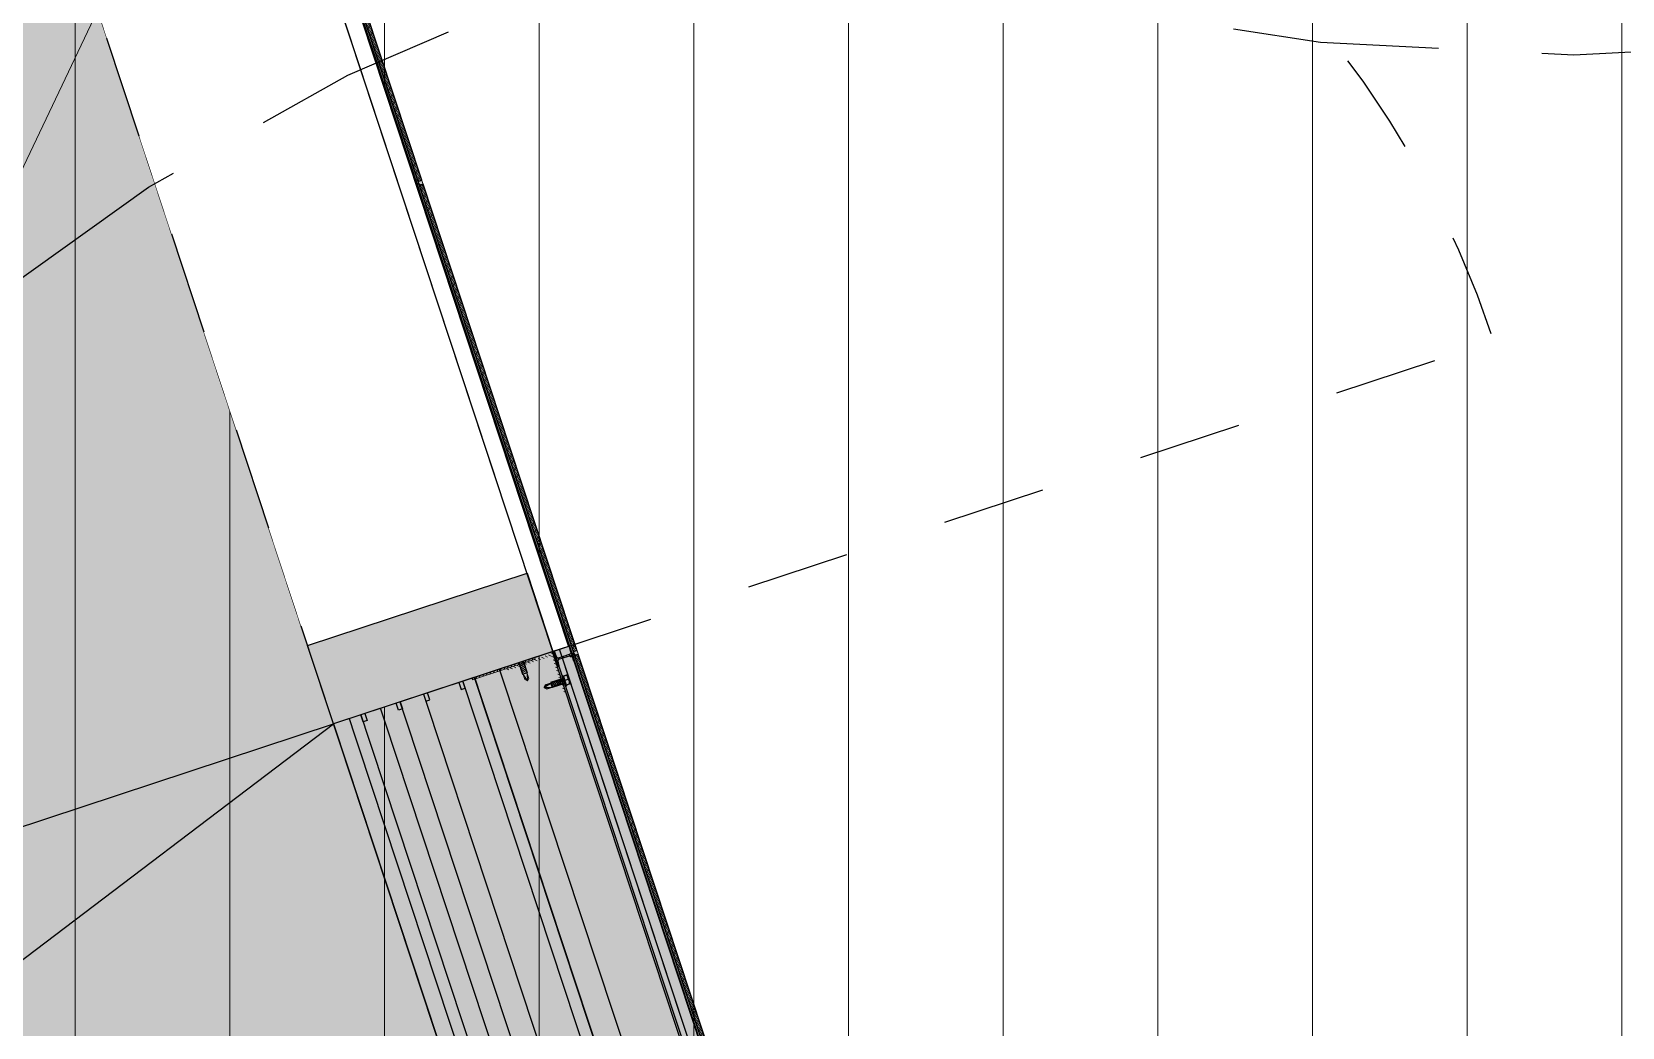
# Model space of a CAD drawing. Header units: metres. Extents: x 678805 to 1359287, y 2747329 to 5497370.
# Drawn here: x 679899.598 to 679901.524, y 2748648.86 to 2748650.066 of the extents above; entities that cross this region are included whole.
import ezdxf
from ezdxf.enums import TextEntityAlignment as Align

# ---------------------------------------------------------------- set-up
doc = ezdxf.new("R2010")
doc.units = ezdxf.units.M
for name, pattern in [('XREF_MON_BUILDINGS$0$Dash_2_', [0.25, 0.125, -0.125]), ('XREF_MON_BUILDINGS$0$Hidden', [0.004, 0.002, -0.002]), ('XREF_MON_SFT_TREES$0$HIDDEN', [0.375, 0.25, -0.125])]:
    doc.linetypes.add(name, pattern=pattern)
for name, color, linetype in [('00_XREF_MON_HSC_PAVEMENT', 7, 'Continuous'), ('00_XREF_TWQ_BUILDINGS', 7, 'Continuous'), ('00_XREF_TWQ_SFT_TREES', 7, 'Continuous'), ('XREF_MON_BUILDINGS$0$00-Modulos DEFINIDOS', 7, 'Continuous'), ('XREF_MON_BUILDINGS$0$00-Modulos ROOFS', 2, 'Continuous'), ('XREF_MON_BUILDINGS$0$02-L-01_Structure t2', 7, 'Continuous'), ('XREF_MON_BUILDINGS$0$02-L-01_Struture aux', 4, 'Continuous'), ('XREF_MON_BUILDINGS$0$02-L-06_Plan Change', 252, 'Continuous'), ('XREF_MON_BUILDINGS$0$02-L-Insulation', 252, 'Continuous'), ('XREF_MON_BUILDINGS$0$02-L-INT Panel', 5, 'Continuous'), ('XREF_MON_BUILDINGS$0$02-L-panel', 5, 'Continuous'), ('XREF_MON_BUILDINGS$0$02_L_Furniture', 7, 'Continuous'), ('XREF_MON_SFT_TREES$0$SL_TREE_CANOPY', 251, 'XREF_MON_SFT_TREES$0$HIDDEN')]:
    doc.layers.add(name, color=color, linetype=linetype)
for name, color, linetype, true_color in [('02-L-Waterfeatures 01', 7, 'Continuous', 0x4da6ff), ('XREF_MON_BUILDINGS$0$0-WIPEOUTS', 7, 'Continuous', 0xffffff), ('XREF_MON_BUILDINGS$0$02-L-06_Walls HATCH 01', 9, 'Continuous', 0x808080), ('XREF_MON_SFT_TREES$0$SL_TREE_ACACIA_ETBAICA', 7, 'Continuous', 0x405700), ('XREF_MON_SFT_TREES$0$SL_TREE_ACACIA_GERRARDII', 7, 'Continuous', 0x4c4c00)]:
    doc.layers.add(name, color=color, linetype=linetype, true_color=true_color)
for name, color, linetype, lineweight in [('XREF_MON_BUILDINGS$0$02-H-251', 251, 'Continuous', 0), ('XREF_MON_BUILDINGS$0$02-H-254', 254, 'Continuous', 0), ('XREF_MON_BUILDINGS$0$02-L-01_Structure L', 7, 'Continuous', 5), ('XREF_MON_BUILDINGS$0$02-L-01_Structure T', 8, 'Continuous', 5), ('XREF_MON_GENERAL_LAYOUT$0$02-L-Level Curves 0.50m', 33, 'Continuous', 5), ('XREF_MON_GENERAL_LAYOUT$0$02-L-Material Change', 251, 'Continuous', 5)]:
    doc.layers.add(name, color=color, linetype=linetype, lineweight=lineweight)
for name, color, linetype, lineweight, true_color in [('XREF_MON_BUILDINGS$0$02-KH-01 Water_Toilets', 7, 'Continuous', 30, 0x3877ff), ('XREF_MON_HSC_PAVEMENT$0$03-TR-Pavement_01_Compacted Ground', 7, 'Continuous', 5, 0x5a4f30), ('XREF_MON_HSC_PAVEMENT$0$03-TR-Pavement_06_Concrete Slab in situ', 7, 'Continuous', 9, 0xf7f7f7)]:
    doc.layers.add(name, color=color, linetype=linetype, lineweight=lineweight, true_color=true_color)
doc.layers.get('XREF_MON_BUILDINGS$0$02-KH-01 Water_Toilets').off()
doc.layers.get('XREF_MON_SFT_TREES$0$SL_TREE_ACACIA_ETBAICA').off()
doc.layers.get('XREF_MON_SFT_TREES$0$SL_TREE_ACACIA_GERRARDII').off()
doc.styles.add('XREF_MON_GENERAL_LAYOUT$0$Standard', font='arial.ttf')
doc.linetypes.add('XREF_MON_BUILDINGS$0$BATTING', pattern='A,0.0001,-0.1,[134,ltypeshp.shx,S=0.1,R=0,X=-0.1,Y=0],-0.2,[134,ltypeshp.shx,S=0.1,R=180,X=0.1,Y=0],-0.1', length=0.4001)
pattern_1 = [(90, (652974.1167151183, 2717198.732228751), (-0.187325, 0), [])]

# ---------------------------------------------------------------- blocks, each defined once
blk = doc.blocks.new('XREF_MON_BUILDINGS$0$modulo kiosco')
at = {"layer": 'XREF_MON_BUILDINGS$0$0-WIPEOUTS', "true_color": 0xfcfcfc}
h = blk.add_hatch(color=7, dxfattribs=at)
h.dxf.hatch_style = 1
h.paths.add_polyline_path([(119.6986085139215, -61.62058441969566), (119.6986085125245, -56.82058442011476), (124.4986085132696, -56.82058442058042), (124.4986085123383, -61.62058442132547)])
at = {"layer": 'XREF_MON_BUILDINGS$0$00-Modulos ROOFS', "lineweight": 0}
blk.add_lwpolyline([(119.6986085139215, -61.62058441969566), (119.6986085125245, -56.82058442011476), (124.4986085132696, -56.82058442058042), (124.4986085123383, -61.62058442132547)], close=True, dxfattribs=at)
at = {"layer": 'XREF_MON_BUILDINGS$0$00-Modulos ROOFS'}
blk.add_lwpolyline([(124.4986085137352, -57.12058442062698), (124.4986085132696, -56.82058442058042), (124.1986085125245, -56.82058442151174), (119.9986085128039, -56.82058442034759), (119.6986085125245, -56.82058442011476), (119.6986085125245, -57.12058442085981), (119.6986085134558, -61.32058442058042), (119.6986085139215, -61.62058441969566), (119.9986085128039, -61.62058442062698), (124.1986085125245, -61.62058442109264), (124.4986085123383, -61.62058442132547), (124.4986085128039, -61.32058442081325)], close=True, dxfattribs=at)
blk = doc.blocks.new('XREF_MON_BUILDINGS$0$AUTORROSCANTE')
at = {"layer": 'XREF_MON_BUILDINGS$0$02-L-01_Structure t2', "color": 0}
for p, q in [((-31.20000000000002, 5.629165124598842), (-26.19999999999959, 5.62916512459816)), ((-31.19999999999999, -3.410605131648481e-13), (-26.19999999999976, 0)), ((-2.365309734828713, 2.5), (-25, 2.5)), ((0, 0), (-8.999999999999972, 2.5)), ((0, 0), (-3.600692283157343, -1.09366380576239)), ((0, 0), (-2.365309734828713, 2.5)), ((0, 0), (-2.365309734828713, -2.5)), ((-31.20000000000002, -5.629165124598899), (-26.19999999999948, -5.629165124599581)), ((-2.365309734828713, -2.5), (-25, -2.5)), ((-3.600692283157343, -1.09366380576239), (-2.365309734828713, -2.5))]:
    blk.add_line(p, q, dxfattribs=at)
at = {"layer": 'XREF_MON_BUILDINGS$0$02-L-01_Structure t2', "color": 253}
for p, q in [((-25, 3.149999999999977), (-8.999999999999943, 3.150000000000034)), ((-23.47427264461649, -3.14999999999992), (-25, 2.662522019210144)), ((-21.40651940967126, -3.14999999999992), (-23.06020473028568, 3.149999999999864)), ((-19.338766174726, -3.14999999999992), (-20.99245149534045, 3.14999999999992)), ((-17.27101293978083, -3.14999999999992), (-18.92469826039516, 3.150000000000034)), ((-15.20325970483566, -3.14999999999992), (-16.85694502544993, 3.150000000000034)), ((-13.1355064698904, -3.14999999999992), (-14.78919179050473, 3.149999999999977)), ((-11.06775323494514, -3.14999999999992), (-12.72143855555953, 3.149999999999977)), ((-9, -3.14999999999992), (-10.65368532061433, 3.150000000000034)), ((-9, -3.14999999999992), (-8.999999999999972, 3.150000000000034)), ((-25, -3.149999999999977), (-9, -3.149999999999977)), ((-3.600692283157343, -1.09366380576239), (-9, -2.5))]:
    blk.add_line(p, q, dxfattribs=at)
at = {"layer": 'XREF_MON_BUILDINGS$0$02-L-01_Structure t2', "color": 0}
for points in [[(-31.20000000000002, 5.629165124598842), (-26.19999999999996, 5.629165124598842), (-26.19999999999996, -5.629165124599581), (-31.20000000000002, -5.629165124599581)], [(-26.19999999999951, 6.5), (-25, 6.5), (-25, -6.500000000000057), (-26.19999999999951, -6.500000000000057)]]:
    blk.add_lwpolyline(points, close=True, dxfattribs=at)
for centre, start, end in [((-26.98608579049073, 2.367525475711773), 129.2840388374925, 214.1828116507075), ((-26.98608579049073, -2.366719793068796), 145.8304296466695, 230.7332658614822)]:
    blk.add_arc(centre, 4.213914209509284, start, end, dxfattribs=at)
blk = doc.blocks.new('XREF_MON_BUILDINGS$0$ULMA_Montante VV')
at = {"layer": 'XREF_MON_BUILDINGS$0$02-H-251', "ltscale": 125}
h = blk.add_hatch(dxfattribs=at)
h.set_pattern_fill('ANSI31', color=256, scale=0.001, angle=450, style=0)
h.set_pattern_definition([(134.9999999999999, (-0.05125000000043656, -0.00250000000005457), (-0.002245064030267289, -0.002245064030267287), [])])
edge = h.paths.add_edge_path()
edge.add_line((-0.05095000000073924, -0.00250000000005457), (0.04844999999841093, -0.00250000000005457))
edge.add_arc((0.04844999999841093, -0.002200000000129876), 0.0003, 270, 360)
edge.add_line((0.04874999999992724, -0.002200000000129876), (0.04874999999992724, -0.0003000000001520675))
edge.add_arc((0.04844999999841093, -0.0003000000001520675), 0.0003, 0, 90)
edge.add_line((0.04844999999841093, 0), (0, 0))
edge.add_line((0, 0), (0, 0.05719999999996617))
edge.add_arc((-0.0003000000015163096, 0.05719999999996617), 0.0003, 0, 90)
edge.add_line((-0.0003000000015163096, 0.05749999999989086), (-0.002200000000811997, 0.05749999999989086))
edge.add_arc((-0.002200000000811997, 0.05719999999996617), 0.0003, 90, 180)
edge.add_line((-0.002500000000509317, 0.05719999999996617), (-0.002500000000509317, 0))
edge.add_line((-0.002500000000509317, 0), (-0.05095000000073924, 0))
edge.add_arc((-0.05095000000073924, -0.0003000000001520675), 0.0003, 90, 180)
edge.add_line((-0.05125000000043656, -0.0003000000001520675), (-0.05125000000043656, -0.002200000000129876))
edge.add_arc((-0.05095000000073924, -0.002200000000129876), 0.0003, 180, 270)
blk = doc.blocks.new('XREF_MON_BUILDINGS$0$ULMA_Autotaladrante')
at = {"layer": 'XREF_MON_BUILDINGS$0$02-L-01_Structure T', "color": 252}
for p, q in [((-0.02500000000509317, 2.273736754432321e-13), (-0.02263469026956955, 0.00250000000005457)), ((-0.02500000000509317, 2.273736754432321e-13), (-0.01600000000325963, 0.00250000000005457)), ((-0.02500000000509317, 2.273736754432321e-13), (-0.02263469026956955, -0.002499999999599822)), ((-0.02500000000509317, 2.273736754432321e-13), (-0.02139930772136722, -0.001093663805477263)), ((-0.02263469026956955, 0.00250000000005457), (0, 0.00250000000005457)), ((0, 0.003150000000232467), (-0.01600000000325963, 0.003150000000232467)), ((-0.01600000000325963, -0.003149999999777719), (-0.01600000000325963, 0.003150000000232467)), ((-0.01600000000325963, -0.003149999999777719), (-0.01434631468237058, 0.003150000000232467)), ((-0.01393224676803584, -0.003149999999777719), (-0.01227856144714679, 0.003150000000232467)), ((-0.0118644935323573, -0.003149999999777719), (-0.01021080821146825, 0.003150000000232467)), ((-0.00979674029713351, -0.003149999999777719), (-0.008143054976244457, 0.003150000000232467)), ((-0.00772898706190972, -0.003149999999777719), (-0.006075301741020667, 0.003150000000232467)), ((-0.005661233826231182, -0.003149999999777719), (-0.004007548505342129, 0.003150000000232467)), ((-0.003593480591007392, -0.003149999999777719), (-0.001939795270118339, 0.003150000000232467)), ((-0.001525727355783602, -0.003149999999777719), (0, 0.002662522019363678)), ((0.006200000001172157, 0.005629165124673818), (0.001200000000153523, 0.005629165124673818)), ((0.006200000001172157, 2.273736754432321e-13), (0.001200000000153523, 2.273736754432321e-13)), ((-0.02139930772136722, -0.001093663805477263), (-0.02263469026956955, -0.002499999999599822)), ((-0.02263469026956955, -0.002499999999599822), (0, -0.002499999999599822)), ((-0.02139930772136722, -0.001093663805477263), (-0.01600000000325963, -0.002499999999599822)), ((0, -0.003149999999777719), (-0.01600000000325963, -0.003149999999777719)), ((0.006200000001172157, -0.005629165124219071), (0.001200000000153523, -0.005629165124219071))]:
    blk.add_line(p, q, dxfattribs=at)
for points in [[(0.001200000000153523, 0.006499999999959982), (0, 0.006499999999959982), (0, -0.006499999999732609), (0.001200000000153523, -0.006499999999732609)], [(0.006200000001172157, 0.005629165124673818), (0.001200000000153523, 0.005629165124673818), (0.001200000000153523, -0.005629165124219071), (0.006200000001172157, -0.005629165124219071)]]:
    blk.add_lwpolyline(points, close=True, dxfattribs=at)
for centre, start, end in [((0.001986085791031655, 0.002367525475847287), 325.8171883654993, 50.71596115511253), ((0.001986085791031655, -0.002366719792689764), 309.2667341381091, 34.16957033823044)]:
    blk.add_arc(centre, 0.004213914210367771, start, end, dxfattribs=at)
blk = doc.blocks.new('XREF_MON_BUILDINGS$0$ULMA_Escuadra40x80_Seccion')
at = {"layer": 'XREF_MON_BUILDINGS$0$02-H-251', "ltscale": 125}
h = blk.add_hatch(dxfattribs=at)
h.set_pattern_fill('ANSI31', color=256, scale=0.001, angle=360, style=0)
h.set_pattern_definition([(45, (0, 0), (-0.002245064030267288, 0.002245064030267289), [])])
h.paths.add_polyline_path([(0, 0.0799999999994725), (0.002999999989697244, 0.0799999999994725), (0.002999999989697244, 0.002999999999701686), (0.03999999999359716, 0.002999999999701686), (0.03999999999359716, 0), (0, 0)])
at = {"layer": 'XREF_MON_BUILDINGS$0$02-L-01_Structure L', "linetype": 'Continuous'}
blk.add_lwpolyline([(0, 0.0799999999994725), (0.002999999989697244, 0.0799999999994725), (0.002999999989697244, 0.002999999999701686), (0.03999999999359716, 0.002999999999701686), (0.03999999999359716, 0), (0, 0)], close=True, dxfattribs=at)
blk = doc.blocks.new('XREF_MON_BUILDINGS$0$Kiosk door')
at = {"linetype": 'XREF_MON_BUILDINGS$0$Dash_2_'}
blk.add_wipeout([(-0.3650003588485287, -0.20273887368162846), (-0.3649995805811452, 0.09726091754812582), (0.834999707727285, 0.09726091754812582), (0.8349996411514713, -0.20273888156785946)], dxfattribs=at).dxf.layer = 'XREF_MON_BUILDINGS$0$0-WIPEOUTS'
at = {"layer": 'XREF_MON_BUILDINGS$0$02-L-06_Walls HATCH 01', "linetype": 'Continuous'}
h = blk.add_hatch(color=256, dxfattribs=at)
h.dxf.hatch_style = 1
h.paths.add_polyline_path([(0.8349997775229442, 0.09726260458085129), (0.7350005010742805, 0.09726468567793631), (0.7350005714583424, -0.1827374759855043), (0.8349998004780701, -0.1827409063021986)])
h.paths.add_polyline_path([(-0.2649995567047153, 0.09726103613911455), (-0.3649998889106872, 0.09726103613911455), (-0.3649999365919983, -0.1827395266227524), (-0.2649996043860263, -0.1827395266227524)])
at = {"linetype": 'Continuous'}
blk.add_line((0.8349996411514713, -0.2027388816146684), (0.8349996602950842, 0.09726091754812624), dxfattribs=at)
for points in [[(-0.3649999363518257, 0.09726091754812596), (-0.2649995805807295, 0.09726091754812596), (-0.2649996471565431, -0.1827395200508933), (-0.3650000029276393, -0.1827395200508933)], [(0.8349996602950842, 0.09726091754812624), (0.7350004194192705, 0.0972635265395761), (0.735000352843457, -0.1827378866425775), (0.8349995937192707, -0.1827404956340273)]]:
    blk.add_lwpolyline(points, close=True, dxfattribs=at)
at = {"layer": 'XREF_MON_BUILDINGS$0$02-L-06_Plan Change', "linetype": 'Continuous'}
for p, q in [((0.6349999970723608, -0.1827395266227524), (-0.3650000029276393, -0.1827395266227524)), ((-0.3650000029276393, -0.1827395266227524), (-0.3650000029276393, -0.2027388736816308))]:
    blk.add_line(p, q, dxfattribs=at)
at = {"layer": 'XREF_MON_BUILDINGS$0$02-L-06_Plan Change', "linetype": 'XREF_MON_BUILDINGS$0$Dash_2_'}
blk.add_line((0.8349992605688576, -0.182739522224247), (0.8350023100480466, -1.382739947271413), dxfattribs=at)
blk.add_lwpolyline([(0.8349997077205344, 0.09726376371885229), (-0.3649999363518257, 0.09726091754812596)], dxfattribs=at)
at = {"layer": 'XREF_MON_BUILDINGS$0$02-L-06_Plan Change', "linetype": 'Continuous'}
blk.add_lwpolyline([(-0.3650000029276393, -0.2027388736816308), (0.8349996411514713, -0.2027388815678594), (0.8349996411514713, -0.1827395279371219), (-0.3650000029276393, -0.1827395200508933)], close=True, dxfattribs=at)
at = {"layer": 'XREF_MON_BUILDINGS$0$02-L-06_Plan Change', "linetype": 'XREF_MON_BUILDINGS$0$Dash_2_'}
blk.add_arc((0.8349992605718095, -0.1827406837752702), 1.199999263500018, 179.9999441634501, 270.0001456018545, dxfattribs=at)
blk = doc.blocks.new('XREF_MON_BUILDINGS$0$A$C61F93961')
at = {"layer": 'XREF_MON_BUILDINGS$0$02-H-251', "linetype": 'XREF_MON_BUILDINGS$0$Hidden', "ltscale": 125}
h = blk.add_hatch(dxfattribs=at)
h.set_pattern_fill('ANSI31', color=256, scale=0.001, angle=630, style=0)
h.set_pattern_definition([(315, (-170.3342350267376, 253.2537912466381), (0.002245064030267289, 0.002245064030267287), [])])
edge = h.paths.add_edge_path()
edge.add_line((2.435072303574753, -4.79246714068381), (2.4330723035748, -4.792467140683806))
edge.add_line((2.4330723035748, -4.792467140683805), (2.426200808942649, -4.792712551206231))
edge.add_line((2.426200808942649, -4.792712551206232), (2.425321975923659, -4.793656634654533))
edge.add_arc((2.425102391350016, -4.793452226692559), 0.0003, 587.0499999998804, 677.0499999998917, ccw=False)
edge.add_line((2.424897983387815, -4.793671811266201), (2.423953713418978, -4.792792804617624))
edge.add_line((2.423953713418978, -4.792792804617624), (2.422203394883564, -4.79285531599473))
edge.add_line((2.422203394883564, -4.79285531599473), (2.421324525841079, -4.793799438141122))
edge.add_arc((2.42110494126721, -4.793595030178238), 0.0003, 587.0499999998804, 677.0499999998772, ccw=False)
edge.add_line((2.420900533305009, -4.793814614751881), (2.419956224631715, -4.792935572074581))
edge.add_line((2.419956224631715, -4.792935572074581), (2.40700092051382, -4.793398261507891))
edge.add_arc((2.407072303574729, -4.795396987216181), 0.002, 452.045408488778, 539.9999999998918)
edge.add_line((2.405072303574777, -4.795396987216177), (2.405072303574762, -4.802126341696008))
edge.add_line((2.405072303574762, -4.802126341696008), (2.405072303574745, -4.811467140683986))
edge.add_line((2.405072303574745, -4.811467140683986), (2.410222303574702, -4.811467140683996))
edge.add_line((2.410222303574702, -4.811467140683996), (2.410222303574699, -4.812467140684199))
edge.add_line((2.410222303574699, -4.812467140684199), (2.404904909732238, -4.812467140684189))
edge.add_arc((2.404904909732238, -4.812767140683887), 0.0003, 809.9999999998918, 869.9999999998961)
edge.add_line((2.404645102111033, -4.812617140684037), (2.402982111195961, -4.815497525441224))
edge.add_arc((2.402722303574759, -4.815347525441376), 0.0003, 509.9999999998961, 689.9999999998774, ccw=False)
edge.add_line((2.402462495953554, -4.815197525441526), (2.403779076707394, -4.812917140683733))
edge.add_arc((2.403519269086189, -4.812767140683884), 0.0003, 689.9999999998961, 809.9999999998918)
edge.add_line((2.403519269086189, -4.812467140684187), (2.395772303574802, -4.812467140684173))
edge.add_line((2.395772303574802, -4.812467140684172), (2.395772303574805, -4.811467140683968))
edge.add_line((2.395772303574805, -4.811467140683968), (2.401772303574663, -4.81146714068398))
edge.add_line((2.401772303574663, -4.81146714068398), (2.401772303574667, -4.809717140683623))
edge.add_arc((2.402022303574718, -4.809717140683623), 0.0002500000000000272, 359.9999999998918, 539.9999999998918, ccw=False)
edge.add_line((2.402272303574769, -4.809717140683624), (2.402272303574765, -4.81146714068398))
edge.add_line((2.402272303574765, -4.81146714068398), (2.403272303574742, -4.811467140683982))
edge.add_line((2.403272303574742, -4.811467140683982), (2.403272303574774, -4.795222717842245))
edge.add_arc((2.401272303574821, -4.795222717842242), 0.002, 719.9999999998918, 802.552583149694)
edge.add_line((2.401531536054318, -4.793239589374187), (2.395622303574765, -4.792467140683734))
edge.add_line((2.395622303574765, -4.792467140683735), (2.395622303574768, -4.790667140683732))
edge.add_line((2.395622303574768, -4.790667140683732), (2.435072303574756, -4.790667140683807))
edge.add_line((2.435072303574756, -4.790667140683807), (2.435072303574753, -4.79246714068381))
h = blk.add_hatch(dxfattribs=at)
h.set_pattern_fill('ANSI31', color=256, scale=0.001, angle=630, style=0)
h.set_pattern_definition([(315, (-170.3342350267376, 253.8537912466381), (0.002245064030267289, 0.002245064030267287), [])])
edge = h.paths.add_edge_path()
edge.add_line((3.035072303574754, -4.792467140684942), (3.033072303574802, -4.792467140684939))
edge.add_line((3.033072303574802, -4.792467140684939), (3.026200808942651, -4.792712551207364))
edge.add_line((3.026200808942647, -4.792712551207364), (3.025321975923656, -4.793656634655665))
edge.add_arc((3.025102391350018, -4.793452226693692), 0.0003, 587.0499999998804, 677.0499999998917, ccw=False)
edge.add_line((3.024897983387817, -4.793671811267334), (3.023953713418976, -4.792792804618758))
edge.add_line((3.023953713418976, -4.792792804618758), (3.022203394883562, -4.792855315995864))
edge.add_line((3.022203394883562, -4.792855315995864), (3.021324525841077, -4.793799438142255))
edge.add_arc((3.021104941267211, -4.793595030179371), 0.0003, 587.0499999998804, 677.0499999998772, ccw=False)
edge.add_line((3.02090053330501, -4.793814614753013), (3.019956224631713, -4.792935572075714))
edge.add_line((3.019956224631713, -4.792935572075714), (3.007000920513818, -4.793398261509023))
edge.add_arc((3.007072303574727, -4.795396987217314), 0.002, 452.045408488778, 539.9999999998918)
edge.add_line((3.005072303574774, -4.79539698721731), (3.00507230357476, -4.80212634169714))
edge.add_line((3.00507230357476, -4.80212634169714), (3.005072303574742, -4.811467140685118))
edge.add_line((3.005072303574742, -4.811467140685118), (3.0102223035747, -4.811467140685128))
edge.add_line((3.0102223035747, -4.811467140685128), (3.010222303574697, -4.812467140685332))
edge.add_line((3.0102223035747, -4.812467140685332), (3.00490490973224, -4.812467140685322))
edge.add_arc((3.00490490973224, -4.812767140685019), 0.0003, 809.9999999998918, 869.9999999998961)
edge.add_line((3.004645102111034, -4.81261714068517), (3.002982111195962, -4.815497525442357))
edge.add_arc((3.002722303574757, -4.815347525442508), 0.0003, 509.9999999998961, 689.9999999998774, ccw=False)
edge.add_line((3.002462495953552, -4.81519752544266), (3.003779076707392, -4.812917140684866))
edge.add_arc((3.00351926908619, -4.812767140685017), 0.0003, 689.9999999998961, 809.9999999998918)
edge.add_line((3.00351926908619, -4.812467140685319), (2.995772303574803, -4.812467140685305))
edge.add_line((2.995772303574803, -4.812467140685305), (2.995772303574807, -4.811467140685101))
edge.add_line((2.995772303574803, -4.811467140685101), (3.001772303574661, -4.811467140685113))
edge.add_line((3.001772303574661, -4.811467140685112), (3.001772303574665, -4.809717140684755))
edge.add_arc((3.002022303574716, -4.809717140684756), 0.0002500000000000272, 359.9999999998918, 539.9999999998918, ccw=False)
edge.add_line((3.002272303574767, -4.809717140684756), (3.002272303574763, -4.811467140685113))
edge.add_line((3.002272303574763, -4.811467140685113), (3.00327230357474, -4.811467140685115))
edge.add_line((3.00327230357474, -4.811467140685115), (3.003272303574771, -4.795222717843378))
edge.add_arc((3.001272303574819, -4.795222717843374), 0.002, 719.9999999998918, 802.552583149694)
edge.add_line((3.001531536054316, -4.79323958937532), (2.995622303574763, -4.792467140684868))
edge.add_line((2.995622303574766, -4.792467140684868), (2.99562230357477, -4.790667140684865))
edge.add_line((2.99562230357477, -4.790667140684865), (3.035072303574758, -4.790667140684939))
edge.add_line((3.035072303574758, -4.790667140684939), (3.035072303574754, -4.792467140684942))
at = {"layer": 'XREF_MON_BUILDINGS$0$02-H-254', "ltscale": 125}
h = blk.add_hatch(dxfattribs=at)
h.set_pattern_fill('ANSI31', color=256, scale=0.0005, angle=270, style=0)
h.set_pattern_definition([(315, (-170.2069314774236, 253.3965494611737), (0.001122532015133644, 0.001122532015133644), [])])
h.paths.add_polyline_path([(2.401572303555177, -4.819360757982977), (1.80670284009944, -4.819360757981855), (1.806702840099451, -4.814428569815803), (2.401572303555184, -4.81443029795489)])
h = blk.add_hatch(dxfattribs=at)
h.set_pattern_fill('ANSI31', color=256, scale=0.0005, angle=270, style=0)
h.set_pattern_definition([(315, (-170.2069314774236, 253.9965494611737), (0.001122532015133644, 0.001122532015133644), [])])
h.paths.add_polyline_path([(3.001572303555175, -4.81936075798411), (2.406702840099442, -4.819360757982987), (2.406702840099449, -4.814428569816935), (3.001572303555186, -4.814430297956022)])
h = blk.add_hatch(dxfattribs=at)
h.set_pattern_fill('ANSI31', color=256, scale=0.0005, angle=270, style=0)
h.set_pattern_definition([(315, (-170.2069314774236, 254.5965494611738), (0.001122532015133644, 0.001122532015133644), [])])
h.paths.add_polyline_path([(3.601572303555177, -4.819360757985242), (3.00670284009944, -4.81936075798412), (3.00670284009945, -4.814428569818069), (3.601572303555184, -4.814430297957155)])
at = {"layer": 'XREF_MON_BUILDINGS$0$02-L-01_Struture aux', "linetype": 'Continuous'}
for p, q in [((4.528008184391858, -4.596263374017481), (0.2880081843882749, -4.59626337401338)), ((4.528008184391858, -4.62626337403013), (0.2880081843882749, -4.626263374026029))]:
    blk.add_line(p, q, dxfattribs=at)
at = {"layer": 'XREF_MON_BUILDINGS$0$02-L-01_Struture aux'}
for p, q in [((0.0321426178119637, -4.790668585864453), (4.782623644367277, -4.790668474788105)), ((4.782623644368712, -4.792529272720546), (0.0321426178119637, -4.792529272711547))]:
    blk.add_line(p, q, dxfattribs=at)
at = {"layer": 'XREF_MON_BUILDINGS$0$02-L-01_Struture aux', "linetype": 'XREF_MON_BUILDINGS$0$Hidden'}
for p, q in [((2.435072303574756, -4.790667140683807), (2.395622303574768, -4.790667140683732)), ((2.395622303574768, -4.790667140683732), (2.395622303574765, -4.792467140683735)), ((2.401531536054318, -4.793239589374187), (2.395622303574765, -4.792467140683735)), ((2.403272303574774, -4.795222717842245), (2.403272303574742, -4.811467140683982)), ((2.405072303574777, -4.795396987216177), (2.405072303574762, -4.802126341696008)), ((2.407000920513816, -4.793398261507891), (2.419956224631715, -4.792935572074581)), ((2.420900533305009, -4.793814614751881), (2.419956224631715, -4.792935572074581)), ((2.421324525841079, -4.793799438141122), (2.422203394883564, -4.79285531599473)), ((2.422203394883564, -4.79285531599473), (2.423953713418978, -4.792792804617624)), ((2.424897983387815, -4.793671811266201), (2.423953713418978, -4.792792804617624)), ((2.425321975923659, -4.793656634654533), (2.426200808942649, -4.792712551206232)), ((2.426200808942649, -4.792712551206232), (2.4330723035748, -4.792467140683805)), ((2.433822303574726, -4.792467140683807), (2.4330723035748, -4.792467140683805)), ((2.435072303574753, -4.79246714068381), (2.4330723035748, -4.792467140683805)), ((2.435072303574756, -4.790667140683807), (2.435072303574753, -4.79246714068381)), ((3.035072303574758, -4.790667140684939), (2.99562230357477, -4.790667140684865)), ((2.99562230357477, -4.790667140684865), (2.995622303574766, -4.792467140684868)), ((3.001531536054316, -4.79323958937532), (2.995622303574766, -4.792467140684868)), ((3.003272303574771, -4.795222717843378), (3.00327230357474, -4.811467140685115)), ((3.005072303574774, -4.79539698721731), (3.00507230357476, -4.80212634169714)), ((3.007000920513818, -4.793398261509024), (3.019956224631713, -4.792935572075714)), ((3.02090053330501, -4.793814614753013), (3.019956224631713, -4.792935572075714)), ((3.021324525841081, -4.793799438142255), (3.022203394883562, -4.792855315995864)), ((3.022203394883562, -4.792855315995864), (3.023953713418976, -4.792792804618758)), ((3.024897983387817, -4.793671811267334), (3.023953713418976, -4.792792804618758)), ((3.02532197592366, -4.793656634655665), (3.026200808942647, -4.792712551207364)), ((3.026200808942647, -4.792712551207364), (3.033072303574802, -4.792467140684939)), ((3.033822303574727, -4.79246714068494), (3.033072303574802, -4.792467140684939)), ((3.035072303574754, -4.792467140684942), (3.033072303574802, -4.792467140684939)), ((3.035072303574758, -4.790667140684939), (3.035072303574754, -4.792467140684942)), ((2.401572303574657, -4.81146714068398), (2.395772303574805, -4.811467140683968)), ((2.395772303574805, -4.811467140683968), (2.395772303574802, -4.812467140684172)), ((2.403519269086189, -4.812467140684187), (2.395772303574802, -4.812467140684172)), ((2.401572303574717, -4.809717140683623), (2.401572303574657, -4.81146714068398)), ((2.402072303574762, -4.809717140683624), (2.402072303574759, -4.81146714068398)), ((2.403272303574742, -4.811467140683982), (2.402072303574759, -4.81146714068398)), ((2.402462495953554, -4.815197525441526), (2.403779076707394, -4.812917140683733)), ((2.402982111195964, -4.815497525441225), (2.404645102111033, -4.812617140684037)), ((2.410222303574699, -4.812467140684199), (2.404904909732238, -4.812467140684189)), ((2.405072303574762, -4.802126341696008), (2.405072303574745, -4.811467140683986)), ((2.410222303574702, -4.811467140683996), (2.405072303574745, -4.811467140683986)), ((2.410222303574702, -4.811467140683996), (2.410222303574699, -4.812467140684199)), ((3.001572303574655, -4.811467140685112), (2.995772303574803, -4.811467140685101)), ((2.995772303574803, -4.811467140685101), (2.995772303574803, -4.812467140685305)), ((3.00351926908619, -4.812467140685319), (2.995772303574803, -4.812467140685305)), ((3.001572303574715, -4.809717140684755), (3.001572303574655, -4.811467140685112)), ((3.00207230357476, -4.809717140684756), (3.002072303574757, -4.811467140685113)), ((3.00327230357474, -4.811467140685115), (3.002072303574757, -4.811467140685113)), ((3.002462495953552, -4.81519752544266), (3.003779076707396, -4.812917140684866)), ((3.002982111195962, -4.815497525442358), (3.004645102111034, -4.81261714068517)), ((3.0102223035747, -4.812467140685332), (3.00490490973224, -4.812467140685322)), ((3.00507230357476, -4.80212634169714), (3.005072303574742, -4.811467140685118)), ((3.0102223035747, -4.811467140685128), (3.005072303574742, -4.811467140685118)), ((3.0102223035747, -4.811467140685128), (3.0102223035747, -4.812467140685332))]:
    blk.add_line(p, q, dxfattribs=at)
at = {"layer": 'XREF_MON_BUILDINGS$0$02-L-01_Struture aux', "linetype": 'Continuous'}
for points in [[(2.405542027112006, -4.546263374026045), (2.443008184403084, -4.546263374019707), (2.443008184403084, -4.596263374019719), (2.405542027112006, -4.59626337401969), (2.405542027112006, -4.591263374019695), (2.43800818440306, -4.591263374019723), (2.43800818440306, -4.551263374020555), (2.405542027104389, -4.551263374026041), (2.405542027104389, -4.546263374026045)], [(2.905542027112006, -4.546263374026045), (2.943008184403084, -4.546263374019707), (2.943008184403084, -4.596263374019719), (2.905542027112006, -4.59626337401969), (2.905542027112006, -4.591263374019695), (2.93800818440306, -4.591263374019723), (2.93800818440306, -4.551263374020555), (2.905542027104389, -4.551263374026041), (2.905542027104389, -4.546263374026045)], [(2.405542027112006, -4.676263374013365), (2.443008184403084, -4.676263374019703), (2.443008184403084, -4.626263374019691), (2.405542027112006, -4.62626337401972), (2.405542027112006, -4.631263374019715), (2.43800818440306, -4.631263374019687), (2.43800818440306, -4.671263374018855), (2.405542027104389, -4.671263374013369), (2.405542027104389, -4.676263374013365)], [(2.905542027112006, -4.676263374013365), (2.943008184403084, -4.676263374019703), (2.943008184403084, -4.626263374019691), (2.905542027112006, -4.62626337401972), (2.905542027112006, -4.631263374019715), (2.93800818440306, -4.631263374019687), (2.93800818440306, -4.671263374018855), (2.905542027104389, -4.671263374013369), (2.905542027104389, -4.676263374013365)]]:
    blk.add_lwpolyline(points, dxfattribs=at)
at = {"layer": 'XREF_MON_BUILDINGS$0$02-L-01_Struture aux'}
for points in [[(4.677706654435468, -4.81165382803454), (0.0321426178119637, -4.81165382431666)], [(0.0321426178119637, -4.812423976186461), (4.677706654435468, -4.812423979904342)]]:
    blk.add_lwpolyline(points, dxfattribs=at)
at = {"layer": 'XREF_MON_BUILDINGS$0$02-L-01_Struture aux', "linetype": 'XREF_MON_BUILDINGS$0$Hidden'}
for centre, radius, start, end in [((2.401272303574821, -4.795222717842242), 0.002, 359.9999999998918, 82.55258314944419), ((2.407072303574729, -4.795396987216181), 0.002, 92.04540848598819, 179.9999999998918), ((2.42110494126721, -4.793595030178238), 0.0003, 227.0499999938589, 317.0499999280946), ((2.425102391350016, -4.793452226692559), 0.0003, 227.0499999938589, 317.0500000256486), ((3.001272303574819, -4.795222717843374), 0.002, 359.9999999998918, 82.55258314944419), ((3.007072303574727, -4.795396987217314), 0.002, 92.04540848598819, 179.9999999998918), ((3.021104941267211, -4.793595030179371), 0.0003, 227.0499999938589, 317.0499999280946), ((3.025102391350018, -4.793452226693692), 0.0003, 227.0499999938589, 317.0500000256486), ((2.401822303574711, -4.809717140683623), 0.0002500000000000272, 359.9999999998918, 179.9999999998918), ((2.402722303574759, -4.815347525441376), 0.0003, 150.0000000316022, 330.0000000316031), ((2.403519269086189, -4.812767140683884), 0.0003, 330.0000000316031, 89.99999999989171), ((2.404904909732238, -4.812767140683887), 0.0003, 89.99999999989171, 150.0000000316022), ((3.001822303574709, -4.809717140684755), 0.0002500000000000272, 359.9999999998918, 179.9999999998918), ((3.002722303574757, -4.815347525442508), 0.0003, 150.0000000316022, 330.0000000316031), ((3.00351926908619, -4.812767140685017), 0.0003, 330.0000000316031, 89.99999999989171), ((3.00490490973224, -4.812767140685019), 0.0003, 89.99999999989171, 150.0000000316022)]:
    blk.add_arc(centre, radius, start, end, dxfattribs=at)
at = {"layer": 'XREF_MON_BUILDINGS$0$02-L-Insulation', "linetype": 'XREF_MON_BUILDINGS$0$BATTING', "ltscale": 0.04}
blk.add_line((4.523008184391834, -4.57126337402424), (0.2880081843882749, -4.571263374020138), dxfattribs=at)
at = {"layer": 'XREF_MON_BUILDINGS$0$02-L-Insulation', "linetype": 'XREF_MON_BUILDINGS$0$BATTING', "ltscale": 0.08}
blk.add_line((0.08526363171290541, -4.724630007771652), (5.110545332542983, -4.721374928467163), dxfattribs=at)
at = {"layer": 'XREF_MON_BUILDINGS$0$02-L-INT Panel', "linetype": 'Continuous'}
for p, q in [((4.508008184391862, -4.511263374023788), (0.3080081843851481, -4.511263374019726)), ((4.528008184391858, -4.531263374023808), (0.2880081843851485, -4.531263374019706)), ((4.528008184391858, -4.546263374021946), (0.2880081843882749, -4.546263374017845)), ((4.528008184391858, -4.676263374023804), (0.2880081843882749, -4.676263374019702)), ((4.688008184392167, -4.691263374023804), (0.1280081843869425, -4.691263374021735)), ((0.128008184385628, -4.691263374020419), (4.68800818438968, -4.691263374027694)), ((4.528008184391858, -4.691263374021893), (0.4630081843834546, -4.691263374017791))]:
    blk.add_line(p, q, dxfattribs=at)
at = {"layer": 'XREF_MON_BUILDINGS$0$02-L-panel'}
blk.add_line((4.200854976555242, -4.814440355228434), (0.0237736850608421, -4.814428220511159), dxfattribs=at)
for points in [[(1.806702840099451, -4.814429918407582), (1.80670284009944, -4.819360757981855), (2.401572303555177, -4.819360757982977), (2.401572303555184, -4.814435272286218), (1.806702840099451, -4.814429918407582)], [(2.406702840099449, -4.814429918408714), (2.406702840099442, -4.819360757982987), (3.001572303555175, -4.81936075798411), (3.001572303555186, -4.81443527228735), (2.406702840099449, -4.814429918408714)], [(3.00670284009945, -4.814429918409847), (3.00670284009944, -4.81936075798412), (3.601572303555177, -4.819360757985242), (3.601572303555184, -4.814435272288483), (3.00670284009945, -4.81443527228736)]]:
    blk.add_lwpolyline(points, dxfattribs=at)
at = {"layer": 'XREF_MON_BUILDINGS$0$02-L-panel', "ltscale": 125}
for points in [[(2.401572303555184, -4.814435272286219), (2.401572303555177, -4.819360757982978)], [(3.001572303555186, -4.814435272287351), (3.001572303555175, -4.819360757984111)]]:
    blk.add_lwpolyline(points, dxfattribs=at)
at = {"layer": 'XREF_MON_BUILDINGS$0$02-L-01_Struture aux', "xscale": -1}
for name, p, rotation in [('XREF_MON_BUILDINGS$0$ULMA_Escuadra40x80_Seccion', (2.412421931662216, -4.688096052354565), 180), ('XREF_MON_BUILDINGS$0$ULMA_Escuadra40x80_Seccion', (3.012421931662217, -4.688096052355697), 180), ('XREF_MON_BUILDINGS$0$ULMA_Montante VV', (2.409921931661234, -4.788167140683619), 359.9999999998918), ('XREF_MON_BUILDINGS$0$ULMA_Montante VV', (3.009921931661236, -4.788167140684752), 359.9999999998918), ('XREF_MON_BUILDINGS$0$ULMA_Autotaladrante', (2.415421931649977, -4.750832647847478), 179.9905178906979), ('XREF_MON_BUILDINGS$0$ULMA_Autotaladrante', (3.015421931649978, -4.75083264784861), 179.9905178906979), ('XREF_MON_BUILDINGS$0$ULMA_Autotaladrante', (2.422689621964913, -4.794039821546195), 89.99525894782539), ('XREF_MON_BUILDINGS$0$ULMA_Autotaladrante', (3.022689621964915, -4.794039821547329), 89.99525894782539)]:
    blk.add_blockref(name, p, dxfattribs=dict(at, rotation=rotation))
at = {"layer": 'XREF_MON_BUILDINGS$0$02-L-01_Struture aux', "xscale": 0.001000000003841706, "yscale": 0.001000000003841706, "zscale": 0.001000000003841706, "rotation": 89.9999999998918}
for p in [(2.376474596994939, -4.767717140779582), (2.448317643469949, -4.76783968856966), (2.97647459699494, -4.767717140780715), (3.04831764346995, -4.767839688570793)]:
    blk.add_blockref('XREF_MON_BUILDINGS$0$AUTORROSCANTE', p, dxfattribs=at)
at = {"layer": 'XREF_MON_BUILDINGS$0$02-L-06_Walls HATCH 01', "linetype": 'Continuous', "xscale": -1}
blk.add_blockref('XREF_MON_BUILDINGS$0$Kiosk door', (3.24944372557556, -4.608524526029225), dxfattribs=at)
at = {"layer": 'XREF_MON_BUILDINGS$0$02_L_Furniture', "linetype": 'Continuous'}
blk.add_line((1.960198802690763, -3.182181212690001), (2.414444017847647, -4.511260759106928), dxfattribs=at)
blk.add_lwpolyline([(1.960198802690763, -3.182181212690001), (2.414444017847647, -3.182181212690001), (2.414444017847647, -4.511260759106928), (1.960198802690762, -4.511260759106928)], close=True, dxfattribs=at)
blk = doc.blocks.new('XREF_MON_BUILDINGS')
at = {"layer": 'XREF_MON_BUILDINGS$0$02-KH-01 Water_Toilets', "linetype": 'Continuous', "rotation": 108.2706825756396}
blk.add_blockref('XREF_MON_BUILDINGS$0$modulo kiosco', (679879.9942654095, 2748514.078854871), dxfattribs=at)
at = {"layer": 'XREF_MON_BUILDINGS$0$00-Modulos DEFINIDOS', "rotation": 108.2706826400016}
blk.add_blockref('XREF_MON_BUILDINGS$0$A$C61F93961', (679896.4361926252, 2748645.51994199), dxfattribs=at)
blk = doc.blocks.new('XREF_MON_SFT_TREES$0$Acacia_gerrardii')
at = {"layer": 'XREF_MON_SFT_TREES$0$SL_TREE_CANOPY'}
blk.add_ellipse((-0.07890667230822146, 0.1374323763884604), major_axis=(-2.334159139066159, 2.54631103014604), ratio=0.7600819417513992, dxfattribs=at)
blk = doc.blocks.new('XREF_MON_SFT_TREES$0$Acacia etbaica')
at = {"layer": 'XREF_MON_SFT_TREES$0$SL_TREE_CANOPY'}
blk.add_circle((0, 0), 3, dxfattribs=at)
blk = doc.blocks.new('XREF_MON_SFT_TREES')
at = {"layer": 'XREF_MON_SFT_TREES$0$SL_TREE_ACACIA_ETBAICA', "rotation": 25.44812939262281}
blk.add_blockref('XREF_MON_SFT_TREES$0$Acacia etbaica', (679901.4654864394, 2748653.037482018), dxfattribs=at)
at = {"layer": 'XREF_MON_SFT_TREES$0$SL_TREE_ACACIA_GERRARDII', "rotation": 25.44812939262281}
blk.add_blockref('XREF_MON_SFT_TREES$0$Acacia_gerrardii', (679902.2150618408, 2748647.487314998), dxfattribs=at)
blk = doc.blocks.new('XREF_MON_HSC_PAVEMENT')
at = {"layer": 'XREF_MON_HSC_PAVEMENT$0$03-TR-Pavement_01_Compacted Ground', "linetype": 'Continuous'}
h = blk.add_hatch(dxfattribs=at)
h.set_pattern_fill('ANSI31', color=256, scale=0.059, angle=45)
h.set_pattern_definition(pattern_1)
h.paths.add_polyline_path([(679891.0160709273, 2748657.15204901), (679891.9899451601, 2748654.202373384), (679897.99072814, 2748656.18353372), (679901.3201675279, 2748646.099217021), (679923.8851970467, 2748656.807149723), (679920.5510277859, 2748666.906413143)])
h = blk.add_hatch(dxfattribs=at)
h.set_pattern_fill('ANSI31', color=256, scale=0.059, angle=45)
h.set_pattern_definition(pattern_1)
h.paths.add_polyline_path([(679901.3286003172, 2748646.073674789), (679896.4362206, 2748645.519857257), (679891.9899451599, 2748654.202373384), (679897.9907274209, 2748656.183535898)], flags=17)
at = {"layer": 'XREF_MON_HSC_PAVEMENT$0$03-TR-Pavement_06_Concrete Slab in situ', "linetype": 'Continuous'}
h = blk.add_hatch(color=256, dxfattribs=at)
h.dxf.hatch_style = 1
h.paths.add_polyline_path([(679897.9907274209, 2748656.183535898), (679891.9899451599, 2748654.202373384), (679895.5772904027, 2748643.336934777), (679901.3286003172, 2748646.073674789)])
blk = doc.blocks.new('XREF_MON_GENERAL_LAYOUT')
at = {"layer": 'XREF_MON_GENERAL_LAYOUT$0$02-L-Level Curves 0.50m', "ltscale": 0.3}
blk.add_lwpolyline([(679753.5920673059, 2748579.930560363), (679793.6881335374, 2748607.343520449), (679793.65531192, 2748628.788447327), (679823.4789055157, 2748651.767330814), (679820.9719260944, 2748662.528844354), (679841.7152377802, 2748675.959493884), (679846.3356791303, 2748670.124873285), (679867.9201717745, 2748657.74385073), (679889.2607022888, 2748662.472895859), (679889.8409029647, 2748660.716123024), (679907.4190310918, 2748666.365858083), (679890.1419705875, 2748630.046077265), (679895.7819690582, 2748632.065470271)], dxfattribs=at)
at = {"layer": 'XREF_MON_GENERAL_LAYOUT$0$02-L-Material Change', "ltscale": 0.3}
blk.add_lwpolyline([(679901.3286003176, 2748646.073674788), (679897.990812765, 2748656.183561658), (679891.9899451599, 2748654.202373384)], dxfattribs=at)
at = {"style": 'XREF_MON_GENERAL_LAYOUT$0$Standard'}
for tag, height, rotation, p in [('604,00', 1, 330.2642936667779, (679905.770310239, 2748776.557787406)), ('603,00', 1, 330.2642936667779, (679901.860927013, 2748753.477248972)), ('600,00', 1, 133.8259836638873, (679944.5968217494, 2748745.152639077)), ('602,00', 1, 330.2642936667779, (679883.3191980837, 2748738.726865312)), ('601,00', 1, 117.8905743169221, (679920.9720408977, 2748732.870057053)), ('601,00', 1, 330.2642936667779, (679864.7774691544, 2748723.976481652)), ('600,00', 1, 40.88332108062335, (679777.4053656742, 2748705.443575754, 1.169999999973397)), ('602,00', 1, 330.2642936667779, (679941.2749349186, 2748705.483031567)), ('601,00', 1, 40.88332108062335, (679701.7983696235, 2748703.888586182, 1.169999999973397)), ('598,00', 0.9999999999999999, 62.09100844466732, (679810.2666232066, 2748702.618736548)), ('600,00', 1, 330.2642936667779, (679877.7814736818, 2748691.131234986)), ('600,00', 0.9999999999999999, 19.55108886768879, (679920.4438211058, 2748685.495504646)), ('601,00', 1, 330.2642936667779, (679934.8129193163, 2748683.803636156)), ('599,00', 1, 330.2642936667779, (679854.5671008349, 2748679.061113989)), ('600,00', 1, 88.39282059591216, (679743.9134691327, 2748675.571576328)), ('599,00', 0.9999999999999998, 20.60862043003912, (679924.2598928241, 2748675.216416284)), ('601,00', 1, 88.39282059591216, (679728.0345944045, 2748671.317844195, -2)), ('602,00', 1, 88.39282059591216, (679711.8257639392, 2748665.966083916, -1)), ('603,00', 1, 88.39282059591216, (679695.6151318625, 2748660.611015213)), ('599,00', 1, 40.88332108062335, (679788.8072719976, 2748655.829159783, 1.169999999973397)), ('601,00', 1, 40.88332108062335, (679627.6123405045, 2748644.602575284, 1.169999999973397)), ('603,00', 0.9999999999999999, 41.70580600405471, (679702.4989019763, 2748628.484392532, 1.169999999925494)), ('600,00', 1, 40.88332108062335, (679645.924961585, 2748597.926138933, 1.169999999973397)), ('599,00', 1, 34.22767859632935, (679673.5743901337, 2748555.136007577, 5.33999999991769))]:
    blk.add_attdef(tag, text='', height=height, rotation=rotation, dxfattribs=at).set_placement(p, align=Align.MIDDLE)
at = {"ltscale": 0.3, "style": 'XREF_MON_GENERAL_LAYOUT$0$Standard'}
for tag, height, rotation, p in [('603,50', 1, 330.2642936667779, (679911.500620042, 2748760.570188188)), ('602,50', 1, 330.2642936667779, (679892.8646878856, 2748745.846442295)), ('600,50', 1, 133.8259836638873, (679933.0482653556, 2748738.729379551)), ('601,50', 1, 330.2642936667779, (679873.5807466183, 2748731.671495228)), ('601,50', 0.9999999999999999, 101.285674792814, (679909.5220062692, 2748726.945334854)), ('602,50', 1, 330.2642936667779, (679948.6248547818, 2748713.859774644)), ('600,50', 1, 39.60595393010205, (679743.242567131, 2748706.971262414)), ('600,50', 1, 330.2642936667779, (679880.2659989139, 2748702.726026631)), ('600,50', 0.9999999999999999, 17.35374479888441, (679917.6150982407, 2748690.553931213)), ('599,50', 1, 330.2642936667779, (679867.1974978975, 2748684.716235158)), ('599,50', 0.9999999999999999, 18.89438680505554, (679921.7103896159, 2748680.578430657)), ('599,50', 1, 39.60595393010205, (679778.9914550197, 2748677.241243556)), ('600,50', 1, 88.39282059591216, (679735.9248694875, 2748673.586085743)), ('601,50', 1, 88.39282059591216, (679719.9062925801, 2748668.580993867)), ('602,50', 1, 88.39282059591216, (679703.4737899266, 2748663.451811911)), ('598,50', 1, 330.2642936667779, (679861.7651457089, 2748662.396830559)), ('601,50', 1, 39.60595393010205, (679610.5132742386, 2748662.061190253)), ('600,00', 0.9999999999999999, 41.70580600405471, (679752.30764285, 2748637.685423907)), ('601,00', 0.9999999999999999, 41.70580600405471, (679736.0440844187, 2748634.537594622)), ('599,00', 0.9999999999999999, 35.08346035422691, (679763.0433427037, 2748634.41500971, 1.169999999925494)), ('602,00', 0.9999999999999999, 41.70580600405471, (679720.1743132578, 2748633.095905716, 1.169999999925494)), ('600,00', 0.9999999999999999, 35.08346035422691, (679747.0628417195, 2748629.903108784, 1.169999999925494)), ('601,00', 0.9999999999999999, 35.08346035422691, (679731.2455695962, 2748625.23889635, 1.169999999925494)), ('600,50', 1, 39.60595393010205, (679636.919713499, 2748621.33866227)), ('602,00', 0.9999999999999999, 35.08346035422691, (679715.3997742002, 2748620.639385471, 1.169999999925494)), ('599,50', 1, 28.76039513677905, (679659.4816038228, 2748574.323313434))]:
    blk.add_attdef(tag, text='', height=height, rotation=rotation, dxfattribs=at).set_placement(p, align=Align.MIDDLE)

msp = doc.modelspace()

# ---------------------------------------------------------------- block references
at = {"layer": '00_XREF_MON_HSC_PAVEMENT'}
msp.add_blockref('XREF_MON_HSC_PAVEMENT', (0, 0), dxfattribs=at)

# ---------------------------------------------------------------- next in the draw order: block references
at = {"layer": '00_XREF_TWQ_BUILDINGS'}
msp.add_blockref('XREF_MON_BUILDINGS', (0, 0), dxfattribs=at)

# ---------------------------------------------------------------- next in the draw order: block references
msp.add_blockref('XREF_MON_BUILDINGS', (0, 0))

# ---------------------------------------------------------------- next in the draw order: block references
at = {"layer": '00_XREF_TWQ_SFT_TREES'}
msp.add_blockref('XREF_MON_SFT_TREES', (0, 0), dxfattribs=at)
at = {"layer": '02-L-Waterfeatures 01', "color": 18, "true_color": 0x000000}
msp.add_blockref('XREF_MON_GENERAL_LAYOUT', (0, 0), dxfattribs=at)

doc.saveas('drawing.dxf')
